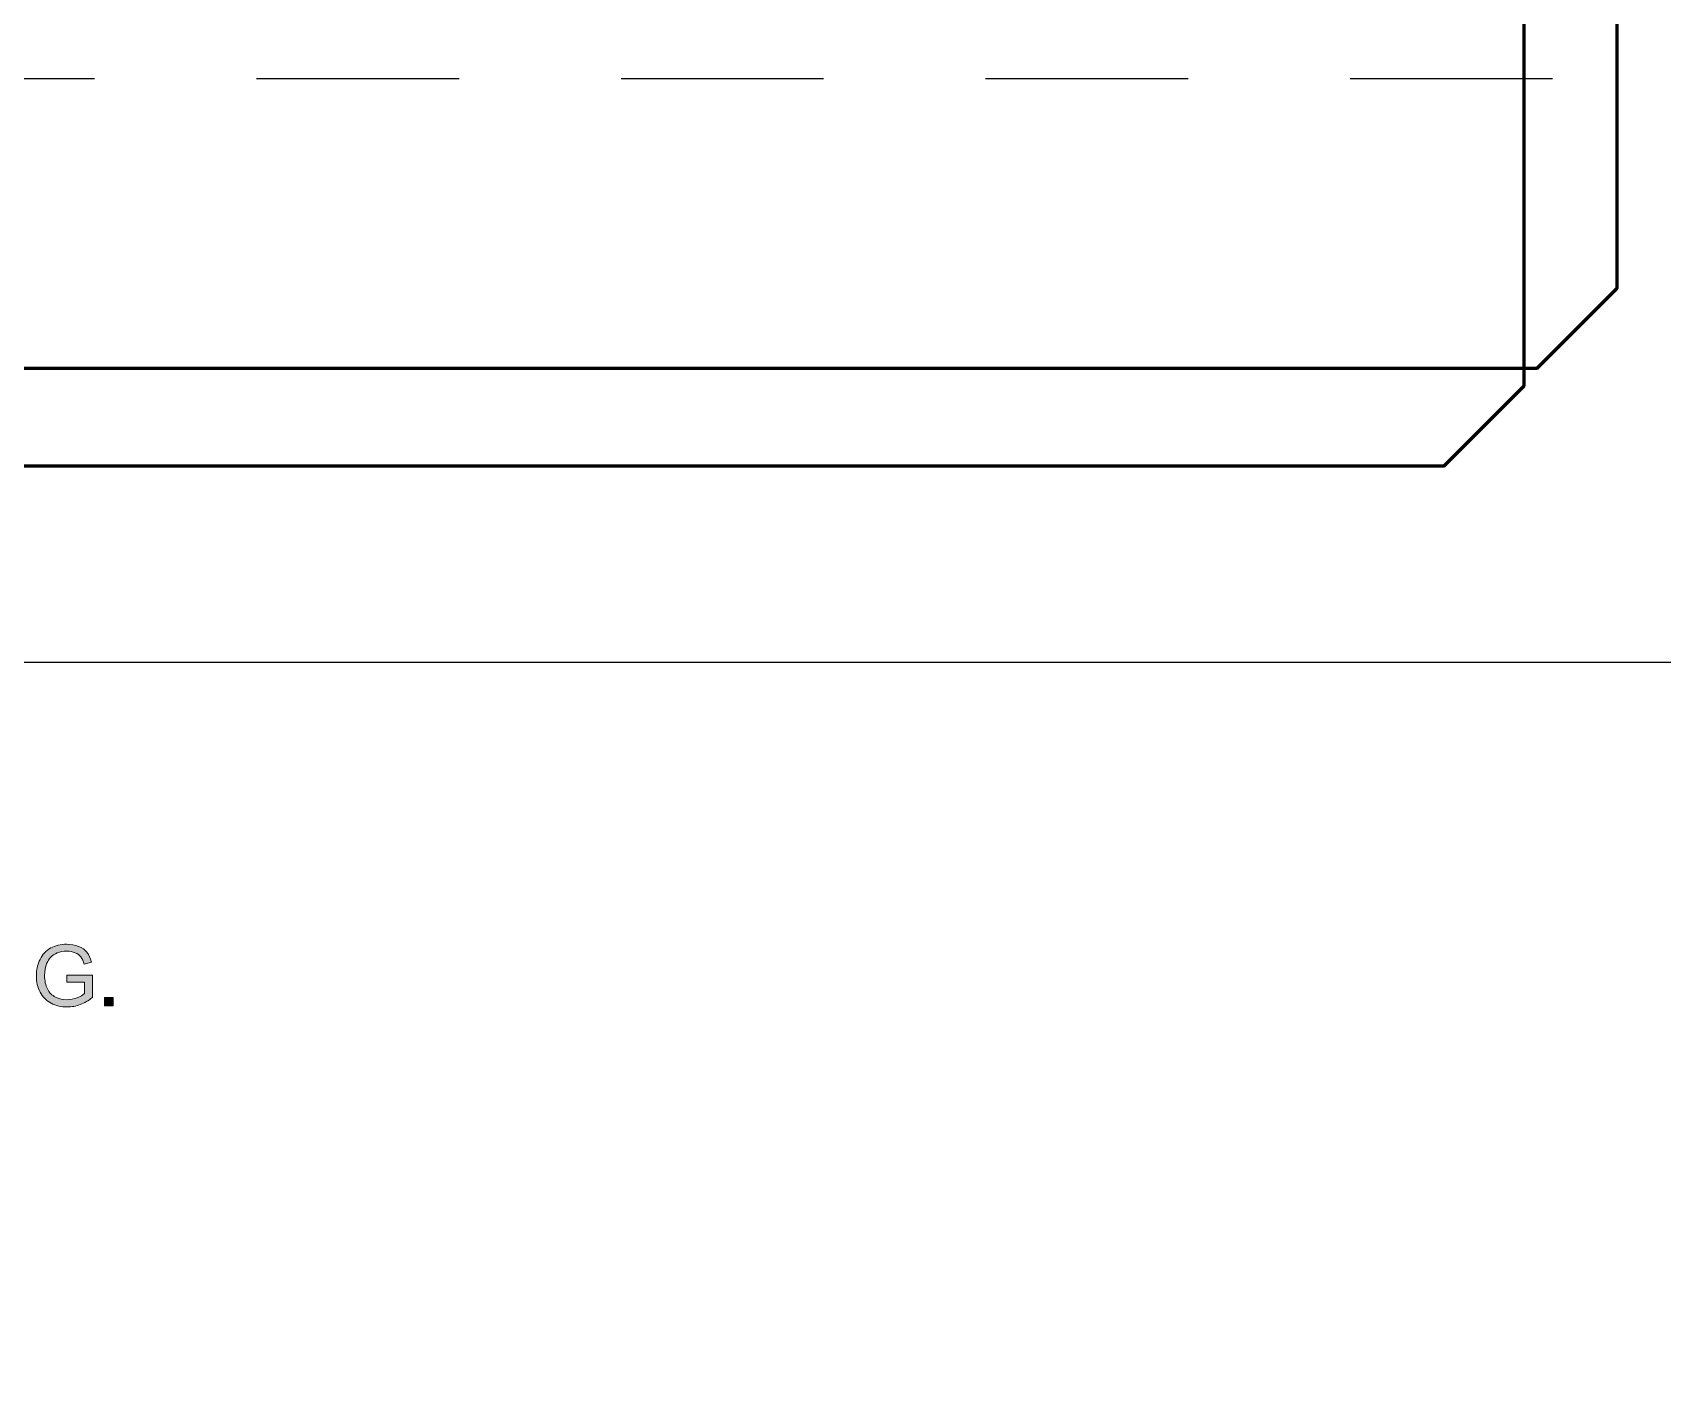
# Model space of a CAD drawing. Header units: millimetres. Extents: x -559267 to 14075, y 0 to 209897.
# Drawn here: x 907.39 to 922.48, y 142.67 to 155.22 of the extents above; entities that cross this region are included whole.
import ezdxf
from ezdxf.enums import TextEntityAlignment as Align

# ---------------------------------------------------------------- set-up
doc = ezdxf.new("R2010")
doc.units = ezdxf.units.MM
doc.linetypes.add('JIS_02_0.7', pattern=[1.35, 0.75, -0.6])
doc.layers.add('Enclosure', color=7, linetype='Continuous')
doc.layers.add('Serigraph', color=7, linetype='Continuous')
doc.layers.add('Таблицы', color=7, linetype='Continuous', lineweight=13)
doc.styles.get("Standard").update_dxf_attribs({"font": 'arial.ttf'})
doc.styles.add('Unecom', font='GOST2304A_0.ttf', dxfattribs={"height": 2.5})

# ---------------------------------------------------------------- blocks, each defined once
blk = doc.blocks.new('Dali Draiver1')
at = {"layer": 'Serigraph'}
h = blk.add_hatch(color=256, dxfattribs=at)
h.dxf.hatch_style = 2
edge = h.paths.add_edge_path()
edge.add_spline(control_points=[(-25.574, 36.27), (-25.574, 36.27), (-25.574, 36.447), (-25.574, 36.447), (-25.574, 36.447), (-24.932, 36.448), (-24.932, 36.448), (-24.932, 36.448), (-24.932, 35.886), (-24.932, 35.886), (-25.03, 35.808), (-25.132, 35.748), (-25.237, 35.709), (-25.341, 35.669), (-25.449, 35.649), (-25.559, 35.649), (-25.708, 35.649), (-25.843, 35.681), (-25.965, 35.745), (-26.086, 35.809), (-26.178, 35.901), (-26.24, 36.021), (-26.302, 36.142), (-26.333, 36.277), (-26.333, 36.426), (-26.333, 36.573), (-26.302, 36.711), (-26.241, 36.839), (-26.179, 36.966), (-26.09, 37.061), (-25.975, 37.123), (-25.859, 37.185), (-25.725, 37.216), (-25.575, 37.216), (-25.465, 37.216), (-25.366, 37.199), (-25.277, 37.163), (-25.189, 37.128), (-25.12, 37.078), (-25.069, 37.015), (-25.019, 36.951), (-24.981, 36.869), (-24.954, 36.767), (-24.954, 36.767), (-25.135, 36.717), (-25.135, 36.717), (-25.158, 36.794), (-25.186, 36.855), (-25.22, 36.899), (-25.254, 36.943), (-25.302, 36.978), (-25.365, 37.005), (-25.427, 37.031), (-25.497, 37.045), (-25.574, 37.045), (-25.665, 37.045), (-25.744, 37.031), (-25.811, 37.003), (-25.878, 36.975), (-25.932, 36.938), (-25.973, 36.893), (-26.014, 36.847), (-26.046, 36.797), (-26.069, 36.743), (-26.107, 36.649), (-26.127, 36.548), (-26.127, 36.438), (-26.127, 36.303), (-26.103, 36.19), (-26.057, 36.099), (-26.01, 36.008), (-25.943, 35.941), (-25.854, 35.896), (-25.765, 35.852), (-25.67, 35.83), (-25.57, 35.83), (-25.484, 35.83), (-25.399, 35.847), (-25.316, 35.88), (-25.234, 35.914), (-25.171, 35.949), (-25.128, 35.987), (-25.128, 35.987), (-25.128, 36.27), (-25.128, 36.27), (-25.128, 36.27), (-25.574, 36.27), (-25.574, 36.27)], knot_values=[0, 0, 0, 0, 1, 1, 1, 2, 2, 2, 3, 3, 3, 4, 4, 4, 5, 5, 5, 6, 6, 6, 7, 7, 7, 8, 8, 8, 9, 9, 9, 10, 10, 10, 11, 11, 11, 12, 12, 12, 13, 13, 13, 14, 14, 14, 15, 15, 15, 16, 16, 16, 17, 17, 17, 18, 18, 18, 19, 19, 19, 20, 20, 20, 21, 21, 21, 22, 22, 22, 23, 23, 23, 24, 24, 24, 25, 25, 25, 26, 26, 26, 27, 27, 27, 28, 28, 28, 29, 29, 29, 29], degree=3, periodic=0)
h = blk.add_hatch(color=256, dxfattribs=at)
h.dxf.hatch_style = 2
h.paths.add_polyline_path([(-24.628, 35.675), (-24.628, 35.887), (-24.417, 35.887), (-24.417, 35.675)])
at = {"layer": 'Enclosure'}
blk.add_line((72.3, 44.253), (-72.3, 44.253), dxfattribs=at)
at = {"layer": 'Serigraph', "lineweight": 0}
for p, q in [((-24.628, 35.675), (-24.628, 35.887)), ((-24.628, 35.887), (-24.417, 35.887)), ((-24.417, 35.887), (-24.417, 35.675)), ((-24.417, 35.675), (-24.628, 35.675))]:
    blk.add_line(p, q, dxfattribs=at)
for points, knots in [([(-26.241, 36.839), (-26.179, 36.966), (-26.09, 37.061), (-25.975, 37.123), (-25.859, 37.185), (-25.725, 37.216), (-25.575, 37.216), (-25.465, 37.216), (-25.366, 37.199), (-25.277, 37.163)], [9, 9, 9, 9, 10, 10, 10, 11, 11, 11, 12, 12, 12, 12]), ([(-25.277, 37.163), (-25.189, 37.128), (-25.12, 37.078), (-25.069, 37.015), (-25.019, 36.951), (-24.981, 36.869), (-24.954, 36.767)], [12, 12, 12, 12, 13, 13, 13, 14, 14, 14, 14]), ([(-26.24, 36.021), (-26.302, 36.142), (-26.333, 36.277), (-26.333, 36.426), (-26.333, 36.573), (-26.302, 36.711), (-26.241, 36.839)], [7, 7, 7, 7, 8, 8, 8, 9, 9, 9, 9]), ([(-26.069, 36.743), (-26.107, 36.649), (-26.127, 36.548), (-26.127, 36.438), (-26.127, 36.303), (-26.103, 36.19), (-26.057, 36.099)], [21, 21, 21, 21, 22, 22, 22, 23, 23, 23, 23]), ([(-25.365, 37.005), (-25.427, 37.031), (-25.497, 37.045), (-25.574, 37.045), (-25.665, 37.045), (-25.744, 37.031), (-25.811, 37.003)], [17, 17, 17, 17, 18, 18, 18, 19, 19, 19, 19]), ([(-24.932, 35.886), (-25.03, 35.808), (-25.132, 35.748), (-25.237, 35.709), (-25.341, 35.669), (-25.449, 35.649), (-25.559, 35.649), (-25.708, 35.649), (-25.843, 35.681), (-25.965, 35.745)], [3, 3, 3, 3, 4, 4, 4, 5, 5, 5, 6, 6, 6, 6]), ([(-25.854, 35.896), (-25.765, 35.852), (-25.67, 35.83), (-25.57, 35.83), (-25.484, 35.83), (-25.399, 35.847), (-25.316, 35.88)], [24, 24, 24, 24, 25, 25, 25, 26, 26, 26, 26])]:
    blk.add_open_spline(points, degree=3, knots=knots, dxfattribs=at)
for points in [[(-25.973, 36.893), (-26.014, 36.847), (-26.046, 36.797), (-26.069, 36.743)], [(-25.811, 37.003), (-25.878, 36.975), (-25.932, 36.938), (-25.973, 36.893)], [(-25.22, 36.899), (-25.254, 36.943), (-25.302, 36.978), (-25.365, 37.005)], [(-25.135, 36.717), (-25.158, 36.794), (-25.186, 36.855), (-25.22, 36.899)], [(-24.954, 36.767), (-24.954, 36.767), (-25.135, 36.717), (-25.135, 36.717)], [(-25.574, 36.447), (-25.574, 36.447), (-24.932, 36.448), (-24.932, 36.448)], [(-25.574, 36.27), (-25.574, 36.27), (-25.574, 36.447), (-25.574, 36.447)], [(-25.128, 36.27), (-25.128, 36.27), (-25.574, 36.27), (-25.574, 36.27)], [(-25.128, 35.987), (-25.128, 35.987), (-25.128, 36.27), (-25.128, 36.27)], [(-24.932, 36.448), (-24.932, 36.448), (-24.932, 35.886), (-24.932, 35.886)], [(-25.965, 35.745), (-26.086, 35.809), (-26.178, 35.901), (-26.24, 36.021)], [(-26.057, 36.099), (-26.01, 36.008), (-25.943, 35.941), (-25.854, 35.896)], [(-25.316, 35.88), (-25.234, 35.914), (-25.171, 35.949), (-25.128, 35.987)]]:
    blk.add_open_spline(points, degree=3, dxfattribs=at)
at = {"style": 'Unecom'}
blk.add_attdef('№ДЕКОДЕРА', text='', height=2.5, dxfattribs=at).set_placement((0.931, 32.77), align=Align.MIDDLE_CENTER)
at = {"color": 3}
blk.add_attdef('PHYSICAL.ADD.', text='', height=2.5, dxfattribs=at).set_placement((2.558, 14.474), align=Align.CENTER)
at = {"color": 3, "flags": 2}
blk.add_attdef('REFERENCE', text='', height=2.5, dxfattribs=at).set_placement((-41.054, 3.944), align=Align.CENTER)
blk = doc.blocks.new('$RECOVER_230809152414-111111')
at = {"color": 116, "lineweight": 60, "true_color": 0x136734}
blk.add_lwpolyline([(263.234, 552.298), (263.234, 567.4), (260.27, 570.365), (242.342, 570.365), (239.377, 567.4), (239.377, 374.731), (236.413, 371.767), (83.415, 371.767), (80.451, 368.802), (80.451, 342.667), (83.415, 339.703), (98.066, 339.703), (83.415, 339.703), (80.451, 336.739), (80.451, 230.691), (83.415, 227.727), (98.066, 227.727), (83.415, 227.727), (80.451, 224.763), (80.451, 118.716), (83.415, 115.751), (98.066, 115.751)], dxfattribs=at)
at = {"color": 32, "lineweight": 60, "true_color": 0xcd6928}
blk.add_lwpolyline([(249.446, 552.298), (249.446, 564.025), (246.482, 566.989), (238.894, 566.989), (235.929, 564.025), (235.929, 371.122), (232.965, 368.158), (87.753, 368.158), (84.789, 365.193), (84.789, 350.197), (87.753, 347.232), (98.066, 347.232), (87.753, 347.232), (84.789, 344.268), (84.789, 238.221), (87.753, 235.257), (98.066, 235.257), (87.753, 235.257), (84.789, 232.292), (84.789, 126.245), (87.753, 123.281), (98.066, 123.281)], dxfattribs=at)
at = {"color": 40, "linetype": 'JIS_02_0.7', "lineweight": 25, "ltscale": 10, "true_color": 0xf8d731}
blk.add_lwpolyline([(360.257, 382.513), (360.257, 0), (0, 0), (0, 382.513), (360.257, 382.513)], dxfattribs=at)
at = {"layer": 'Таблицы', "color": 1, "xscale": 1.482165903010609, "yscale": 1.482165903010609, "zscale": 1.482165903010609}
blk.add_blockref('Dali Draiver1', (219.876, 295.294), dxfattribs=at)

msp = doc.modelspace()

# ---------------------------------------------------------------- block references
at = {"xscale": 0.25, "yscale": 0.25, "zscale": 0.25}
msp.add_blockref('$RECOVER_230809152414-111111', (862.217, 59.171), dxfattribs=at)

doc.saveas('drawing.dxf')
